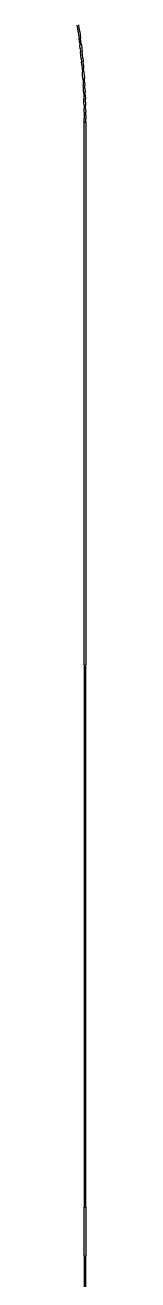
# Model space of a CAD drawing. Header units: metres. Extents: x 2 to 41.4, y 0.9 to 39.
# Drawn here: x 39.452 to 39.457, y 14.22 to 14.868 of the extents above; entities that cross this region are included whole.
import ezdxf

# ---------------------------------------------------------------- set-up
doc = ezdxf.new("R2010")
doc.units = ezdxf.units.M
doc.layers.add('BSA_MATERIAL_SECTION', color=7, linetype='Continuous')

msp = doc.modelspace()

# ---------------------------------------------------------------- linework, layer by layer
at = {"layer": 'BSA_MATERIAL_SECTION'}
for p, q in [((39.45246, 14.86675), (39.45221, 14.86847)), ((39.45269, 14.86503), (39.45246, 14.86675)), ((39.45269, 14.86503), (39.45292, 14.86331)), ((39.45325, 14.86686), (39.453, 14.86859)), ((39.45348, 14.86514), (39.45325, 14.86686)), ((39.45348, 14.86514), (39.45371, 14.86342)), ((39.45292, 14.86331), (39.45314, 14.86159)), ((39.45335, 14.85987), (39.45314, 14.86159)), ((39.45335, 14.85987), (39.45355, 14.85814)), ((39.45371, 14.86342), (39.45393, 14.86169)), ((39.45415, 14.85996), (39.45393, 14.86169)), ((39.45434, 14.85823), (39.45415, 14.85996)), ((39.45434, 14.85823), (39.45454, 14.85651)), ((39.45375, 14.85642), (39.45355, 14.85814)), ((39.45375, 14.85642), (39.45393, 14.85469)), ((39.45411, 14.85297), (39.45393, 14.85469)), ((39.45427, 14.85124), (39.45411, 14.85297)), ((39.45454, 14.85651), (39.45472, 14.85478)), ((39.45491, 14.85305), (39.45472, 14.85478)), ((39.45507, 14.85131), (39.45491, 14.85305)), ((39.45427, 14.85124), (39.45444, 14.84951)), ((39.45458, 14.84778), (39.45444, 14.84951)), ((39.45458, 14.84778), (39.45473, 14.84605)), ((39.45473, 14.84605), (39.45486, 14.84432)), ((39.45507, 14.85131), (39.45523, 14.84958)), ((39.45538, 14.84785), (39.45523, 14.84958)), ((39.45538, 14.84785), (39.45553, 14.84611)), ((39.45566, 14.84438), (39.45553, 14.84611)), ((39.45499, 14.84259), (39.45486, 14.84432)), ((39.4551, 14.84086), (39.45499, 14.84259)), ((39.4551, 14.84086), (39.45521, 14.83912)), ((39.45521, 14.83912), (39.45531, 14.83739)), ((39.45566, 14.84438), (39.45579, 14.84264)), ((39.45579, 14.84264), (39.4559, 14.84091)), ((39.45601, 14.83917), (39.4559, 14.84091)), ((39.45601, 14.83917), (39.45611, 14.83743)), ((39.4554, 14.83566), (39.45531, 14.83739)), ((39.45548, 14.83392), (39.4554, 14.83566)), ((39.45548, 14.83392), (39.45556, 14.83219)), ((39.4562, 14.8357), (39.45611, 14.83743)), ((39.4562, 14.8357), (39.45628, 14.83396)), ((39.45636, 14.83222), (39.45628, 14.83396)), ((39.45556, 14.83219), (39.45562, 14.83045)), ((39.45568, 14.82872), (39.45562, 14.83045)), ((39.45572, 14.82698), (39.45568, 14.82872)), ((39.45572, 14.82698), (39.45576, 14.82525)), ((39.45636, 14.83222), (39.45642, 14.83048)), ((39.45648, 14.82874), (39.45642, 14.83048)), ((39.45648, 14.82874), (39.45652, 14.827)), ((39.45656, 14.82527), (39.45652, 14.827)), ((39.45579, 14.82351), (39.45576, 14.82525)), ((39.45579, 14.82351), (39.45582, 14.82178)), ((39.45582, 14.82178), (39.45582, 14.82004)), ((39.45583, 14.81831), (39.45582, 14.82004)), ((39.45656, 14.82527), (39.45659, 14.82353)), ((39.45662, 14.82179), (39.45659, 14.82353)), ((39.45662, 14.82179), (39.45662, 14.82005)), ((39.45663, 14.81831), (39.45662, 14.82005)), ((39.45623, 14.81831), (39.45583, 14.81831)), ((39.45583, 14.53801), (39.45583, 14.81831)), ((39.45583, 14.81831), (39.45623, 14.81831)), ((39.45623, 14.81831), (39.45663, 14.81831)), ((39.45663, 14.81831), (39.45623, 14.81831)), ((39.45663, 14.81831), (39.45663, 14.53801)), ((39.45583, 14.53801), (39.45583, 14.25771)), ((39.45663, 14.25771), (39.45663, 14.53801)), ((39.45583, 14.23271), (39.45583, 14.25771)), ((39.45623, 14.25771), (39.45583, 14.25771)), ((39.45623, 14.25771), (39.45583, 14.25771)), ((39.45623, 14.25771), (39.45663, 14.25771)), ((39.45623, 14.25771), (39.45663, 14.25771)), ((39.45663, 14.25771), (39.45663, 14.23271)), ((39.45583, 14.23271), (39.45583, 14.20771)), ((39.45663, 14.20771), (39.45663, 14.23271))]:
    msp.add_line(p, q, dxfattribs=at)

doc.saveas('drawing.dxf')
